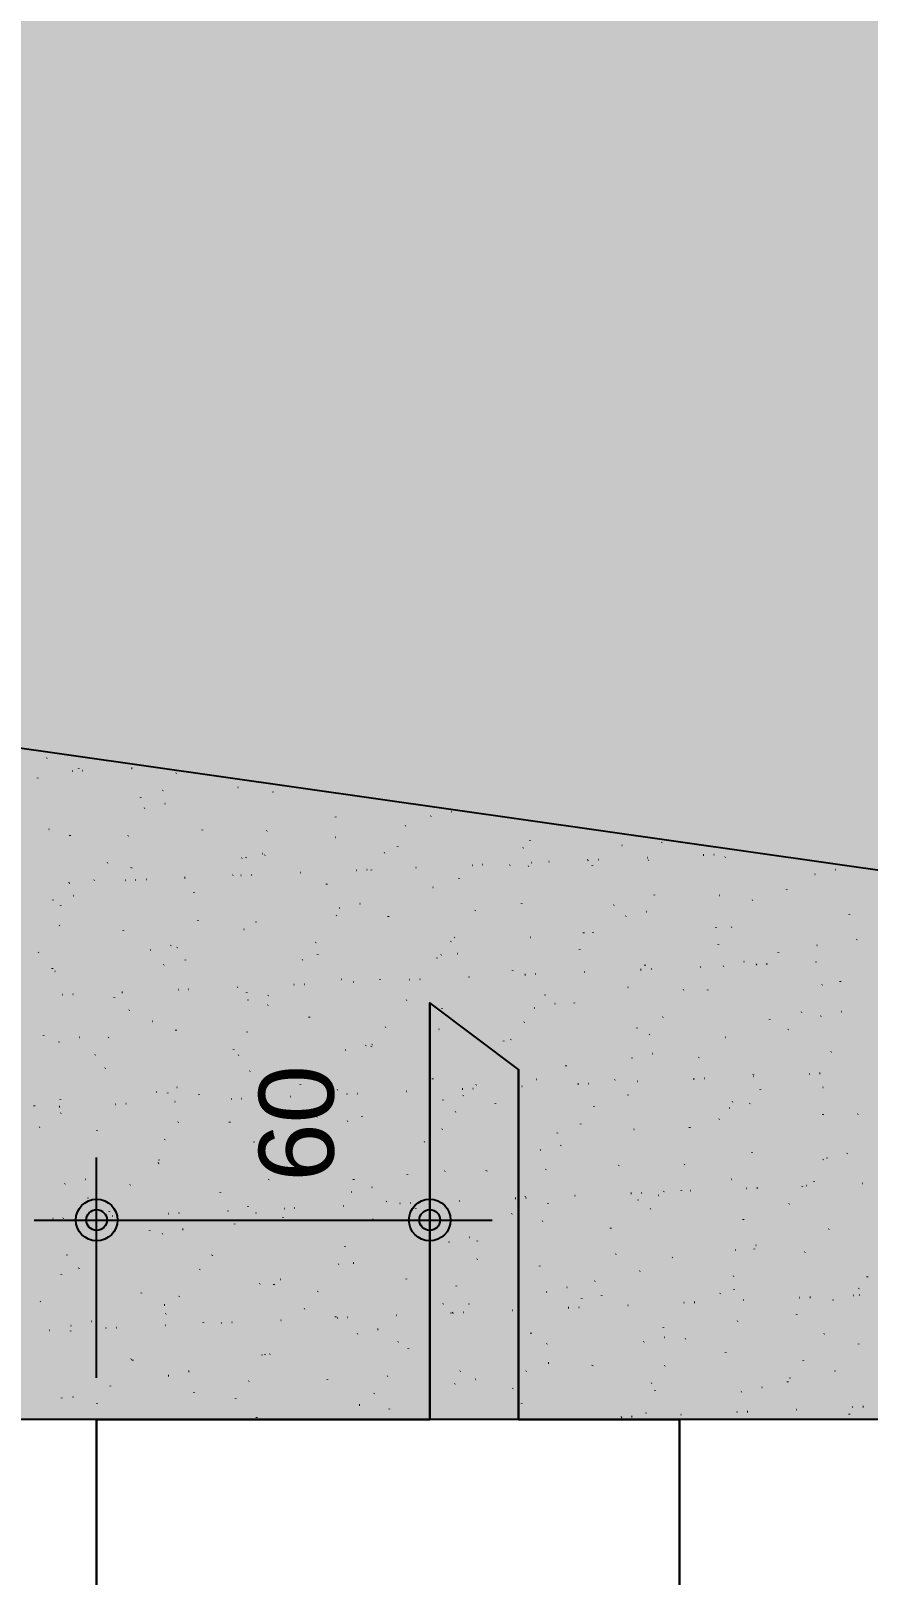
# Model space of a CAD drawing. Header units: millimetres. Extents: x 2609 to 8562, y 1432 to 7136.
# Drawn here: x 6286.2 to 6437, y 3494.3 to 3772.3 of the extents above; entities that cross this region are included whole.
import ezdxf

# ---------------------------------------------------------------- set-up
doc = ezdxf.new("R2010")
doc.units = ezdxf.units.MM
for name, color, linetype in [('1', 4, 'Continuous'), ('130', 24, 'Continuous'), ('18', 9, 'Continuous'), ('19', 5, 'Continuous'), ('26', 1, 'Continuous'), ('30', 15, 'Continuous')]:
    doc.layers.add(name, color=color, linetype=linetype)
doc.styles.get("Standard").update_dxf_attribs({"font": 'arial.ttf'})

# ---------------------------------------------------------------- blocks, each defined once
blk = doc.blocks.new('_H451C6E76CA-000')
for p, q in [((2712.904251, 1924.086902), (2712.977473, 1924.103135)), ((2717.453145, 1921.780431), (2717.528073, 1921.783702)), ((2718.674955, 1922.191323), (2718.684745, 1922.265682)), ((2719.32636, 1921.862217), (2719.401289, 1921.865489)), ((2728.167937, 1922.248249), (2728.242866, 1922.25152)), ((2736.210963, 1921.363693), (2736.25662, 1921.423195)), ((2711.243924, 1920.451704), (2711.289581, 1920.511206)), ((2733.813965, 1918.239864), (2733.859622, 1918.299366)), ((2747.308461, 1918.823574), (2747.381683, 1918.839807)), ((2753.673896, 1917.916473), (2753.683686, 1917.990831)), ((2729.83548, 1916.924524), (2729.845269, 1916.998883)), ((2734.128464, 1915.901639), (2734.201687, 1915.917872)), ((2730.467354, 1915.089991), (2730.540577, 1915.106224)), ((2764.93721, 1913.430437), (2764.947, 1913.504795)), ((2782.078781, 1913.641411), (2782.152004, 1913.657644)), ((2785.739891, 1914.453059), (2785.813114, 1914.469292)), ((2713.260137, 1911.275242), (2713.333359, 1911.291475)), ((2717.084167, 1910.108089), (2717.093957, 1910.182448)), ((2727.558942, 1910.088159), (2727.604599, 1910.14766)), ((2740.922584, 1911.100038), (2740.932373, 1911.174396)), ((2752.525981, 1911.000148), (2752.571638, 1911.059649)), ((2764.871564, 1909.826663), (2764.944786, 1909.842896)), ((2777.49302, 1911.912137), (2777.538677, 1911.971639)), ((2751.691568, 1906.904728), (2751.76479, 1906.920961)), ((2773.749137, 1907.033014), (2773.794794, 1907.092516)), ((2776.097735, 1908.163638), (2776.107524, 1908.237996)), ((2798.716176, 1907.945003), (2798.761833, 1908.004505)), ((2799.936151, 1909.155586), (2799.94594, 1909.229945)), ((2816.482991, 1908.378083), (2816.556213, 1908.394316)), ((2823.683215, 1908.856992), (2823.728872, 1908.916494)), ((2723.815059, 1905.209036), (2723.860716, 1905.268537)), ((2728.171271, 1904.283602), (2728.18106, 1904.357961)), ((2748.030458, 1906.093079), (2748.10368, 1906.109312)), ((2748.782098, 1906.121025), (2748.827755, 1906.180526)), ((2752.185898, 1906.614002), (2752.195687, 1906.68836)), ((2779.370587, 1904.37967), (2779.445516, 1904.382942)), ((2789.48595, 1904.821316), (2789.560879, 1904.824588)), ((2791.359166, 1904.903103), (2791.434094, 1904.906374)), ((2796.319178, 1904.821174), (2796.364835, 1904.880676)), ((2799.641885, 1904.6445), (2799.715107, 1904.660733)), ((2800.200742, 1905.289134), (2800.275671, 1905.292406)), ((2803.302995, 1905.456148), (2803.376217, 1905.472381)), ((2810.316106, 1905.730781), (2810.391034, 1905.734052)), ((2811.199465, 1904.66955), (2811.209254, 1904.743909)), ((2812.189321, 1905.812567), (2812.26425, 1905.815838)), ((2821.030898, 1906.198599), (2821.105826, 1906.20187)), ((2821.286217, 1905.733164), (2821.331874, 1905.792665)), ((2831.146261, 1906.640245), (2831.22119, 1906.643516)), ((2833.019476, 1906.722031), (2833.094405, 1906.725303)), ((2835.111302, 1906.219187), (2835.121092, 1906.293545)), ((2854.914422, 1904.007568), (2854.987644, 1904.023801)), ((2716.880121, 1901.651277), (2716.955049, 1901.654549)), ((2721.418061, 1902.085207), (2721.463718, 1902.144709)), ((2726.995484, 1902.092924), (2727.070413, 1902.096195)), ((2728.868699, 1902.17471), (2728.943628, 1902.177981)), ((2730.823241, 1902.278331), (2730.896463, 1902.294564)), ((2737.710276, 1902.560742), (2737.785205, 1902.564013)), ((2746.3851, 1902.997196), (2746.430757, 1903.056698)), ((2747.825639, 1903.002388), (2747.900568, 1903.005659)), ((2749.698855, 1903.084174), (2749.773783, 1903.087446)), ((2758.540432, 1903.470206), (2758.61536, 1903.473477)), ((2763.346422, 1901.347203), (2763.356212, 1901.421561)), ((2768.655795, 1903.911852), (2768.730723, 1903.915124)), ((2770.52901, 1903.993638), (2770.603939, 1903.99691)), ((2771.352139, 1903.909185), (2771.397796, 1903.968687)), ((2787.184838, 1902.339151), (2787.194628, 1902.41351)), ((2851.253312, 1903.19592), (2851.326534, 1903.212153)), ((2713.982135, 1898.544748), (2714.055357, 1898.560981)), ((2717.643245, 1899.356396), (2717.716467, 1899.372629)), ((2739.434585, 1899.797566), (2739.444374, 1899.871925)), ((2782.434668, 1900.829751), (2782.50789, 1900.845984)), ((2822.35999, 1899.402751), (2822.369779, 1899.47711)), ((2834.046095, 1899.381172), (2834.119317, 1899.397405)), ((2839.998232, 1898.493447), (2840.043889, 1898.552949)), ((2846.198406, 1900.3947), (2846.208195, 1900.469058)), ((2715.419958, 1897.467167), (2715.429748, 1897.541526)), ((2765.097115, 1895.75748), (2765.142772, 1895.816981)), ((2765.593562, 1897.096168), (2765.666784, 1897.112401)), ((2769.254672, 1897.907817), (2769.327894, 1897.92405)), ((2790.064154, 1896.669469), (2790.109811, 1896.72897)), ((2798.448152, 1897.853115), (2798.457942, 1897.927473)), ((2815.031193, 1897.581458), (2815.07685, 1897.64096)), ((2817.204989, 1895.647588), (2817.278211, 1895.663821)), ((2820.866099, 1896.459237), (2820.939321, 1896.47547)), ((2857.46172, 1895.908664), (2857.471509, 1895.983022)), ((2715.163037, 1893.933501), (2715.208694, 1893.993003)), ((2726.683272, 1892.981131), (2726.693062, 1893.055489)), ((2740.130076, 1894.845491), (2740.175733, 1894.904992)), ((2748.386345, 1893.28142), (2748.459567, 1893.297653)), ((2750.59511, 1894.530767), (2750.604899, 1894.605126)), ((2774.433526, 1895.522716), (2774.443315, 1895.597074)), ((2833.447093, 1893.578265), (2833.456883, 1893.652623)), ((2836.254349, 1893.614324), (2836.300006, 1893.673826)), ((2735.206349, 1890.359485), (2735.279571, 1890.375718)), ((2761.353232, 1890.878357), (2761.398889, 1890.937858)), ((2785.69684, 1891.03668), (2785.706629, 1891.111038)), ((2786.320271, 1891.790346), (2786.365928, 1891.849847)), ((2799.997772, 1891.83284), (2800.070994, 1891.849073)), ((2809.608677, 1892.586316), (2809.618466, 1892.660674)), ((2811.28731, 1892.702335), (2811.332967, 1892.761836)), ((2833.857351, 1890.490495), (2833.903008, 1890.549997)), ((2851.609199, 1890.38426), (2851.682421, 1890.400493)), ((2858.82439, 1891.402485), (2858.870047, 1891.461986)), ((2711.419154, 1889.054378), (2711.464811, 1889.11388)), ((2731.545239, 1889.547836), (2731.618461, 1889.564069)), ((2736.386193, 1889.966368), (2736.43185, 1890.025869)), ((2737.843797, 1887.714332), (2737.853586, 1887.78869)), ((2758.956234, 1887.754528), (2759.001891, 1887.814029)), ((2761.682213, 1888.706281), (2761.692003, 1888.780639)), ((2783.156666, 1888.099257), (2783.229888, 1888.11549)), ((2783.923273, 1888.666517), (2783.96893, 1888.726019)), ((2786.817776, 1888.910905), (2786.890998, 1888.927138)), ((2808.890312, 1889.578506), (2808.935969, 1889.638008)), ((2838.429202, 1887.462325), (2838.502425, 1887.478558)), ((2844.710407, 1889.092228), (2844.720197, 1889.166587)), ((2851.403392, 1887.420556), (2851.478321, 1887.423827)), ((2713.93196, 1886.164696), (2713.941749, 1886.239054)), ((2714.338021, 1885.733088), (2714.411244, 1885.749321)), ((2733.989195, 1886.842539), (2734.034852, 1886.90204)), ((2788.912926, 1884.692163), (2788.987855, 1884.695434)), ((2796.857364, 1885.769881), (2796.867154, 1885.844239)), ((2799.028289, 1885.133809), (2799.103218, 1885.137081)), ((2800.901505, 1885.215596), (2800.976433, 1885.218867)), ((2809.743082, 1885.601627), (2809.81801, 1885.604899)), ((2819.858445, 1886.043273), (2819.933373, 1886.046545)), ((2820.695781, 1886.761829), (2820.70557, 1886.836188)), ((2821.73166, 1886.12506), (2821.806589, 1886.128331)), ((2830.573237, 1886.511091), (2830.648166, 1886.514363)), ((2834.768092, 1886.650677), (2834.841315, 1886.66691)), ((2840.6886, 1886.952738), (2840.763529, 1886.956009)), ((2842.561816, 1887.034524), (2842.636744, 1887.037795)), ((2726.42246, 1881.96377), (2726.497389, 1881.967042)), ((2736.537823, 1882.405417), (2736.612752, 1882.408688)), ((2738.411039, 1882.487203), (2738.485967, 1882.490474)), ((2747.252615, 1882.873234), (2747.327544, 1882.876506)), ((2748.930901, 1881.889845), (2748.94069, 1881.964204)), ((2757.367979, 1883.314881), (2757.442907, 1883.318152)), ((2759.241194, 1883.396667), (2759.316123, 1883.399939)), ((2765.949448, 1884.284508), (2766.022671, 1884.300741)), ((2768.082771, 1883.782699), (2768.157699, 1883.78597)), ((2772.945527, 1884.220244), (2772.955317, 1884.294603)), ((2778.198134, 1884.224345), (2778.273063, 1884.227616)), ((2780.071349, 1884.306131), (2780.146278, 1884.309403)), ((2817.560875, 1882.835929), (2817.634098, 1882.852162)), ((2827.602328, 1882.33879), (2827.647985, 1882.398291)), ((2831.959095, 1882.275793), (2831.968884, 1882.350152)), ((2852.569367, 1883.250779), (2852.615024, 1883.31028)), ((2855.870932, 1883.825429), (2855.880721, 1883.899788)), ((2715.707668, 1881.495952), (2715.782596, 1881.499224)), ((2717.580883, 1881.577739), (2717.655812, 1881.58101)), ((2725.092484, 1880.897897), (2725.102274, 1880.972255)), ((2749.108342, 1880.550925), (2749.181564, 1880.567158)), ((2752.70121, 1879.602822), (2752.746868, 1879.662324)), ((2752.769452, 1881.362574), (2752.842674, 1881.378807)), ((2777.668249, 1880.514811), (2777.713907, 1880.574313)), ((2784.106052, 1878.953446), (2784.115841, 1879.027804)), ((2800.719769, 1879.102345), (2800.792991, 1879.118578)), ((2802.635288, 1881.426801), (2802.680946, 1881.486302)), ((2804.380879, 1879.913994), (2804.454101, 1879.930227)), ((2807.944468, 1879.945394), (2807.954258, 1880.019752)), ((2727.734171, 1878.690833), (2727.779828, 1878.750335)), ((2731.901125, 1876.736177), (2731.974347, 1876.75241)), ((2760.194215, 1877.403809), (2760.204004, 1877.478168)), ((2798.891406, 1876.547678), (2798.937063, 1876.607179)), ((2823.858445, 1877.459667), (2823.904102, 1877.519168)), ((2843.119619, 1877.008994), (2843.129409, 1877.083353)), ((2848.825484, 1878.371656), (2848.871141, 1878.431157)), ((2852.331196, 1877.653766), (2852.404418, 1877.669998)), ((2855.992306, 1878.465414), (2856.065528, 1878.481647)), ((2712.341172, 1874.081462), (2712.350961, 1874.15582)), ((2718.721129, 1873.814242), (2718.794351, 1873.830475)), ((2723.990289, 1873.81171), (2724.035946, 1873.871212)), ((2736.179588, 1875.07341), (2736.189377, 1875.147768)), ((2748.957328, 1874.723699), (2749.002985, 1874.783201)), ((2773.924367, 1875.635688), (2773.970024, 1875.69519)), ((2783.512552, 1875.287597), (2783.585774, 1875.30383)), ((2796.494408, 1873.423849), (2796.540065, 1873.48335)), ((2819.207782, 1875.459358), (2819.217572, 1875.533716)), ((2821.461447, 1874.335838), (2821.507104, 1874.395339)), ((2835.123979, 1873.839017), (2835.197201, 1873.85525)), ((2846.428486, 1875.247827), (2846.474143, 1875.307329)), ((2715.060019, 1873.002594), (2715.133241, 1873.018827)), ((2721.59329, 1870.687881), (2721.638948, 1870.747383)), ((2746.560329, 1871.599871), (2746.605987, 1871.659372)), ((2747.442902, 1870.587374), (2747.452691, 1870.661732)), ((2766.671446, 1871.554014), (2766.744668, 1871.570247)), ((2770.332556, 1872.365662), (2770.405778, 1872.381895)), ((2771.354739, 1872.13701), (2771.364529, 1872.211369)), ((2771.527369, 1872.51186), (2771.573026, 1872.571361)), ((2795.193155, 1873.128959), (2795.202945, 1873.203317)), ((2821.943983, 1870.917083), (2822.017205, 1870.933316)), ((2854.206723, 1871.184508), (2854.216512, 1871.258866)), ((2723.428275, 1868.256975), (2723.438065, 1868.331333)), ((2806.456469, 1868.642923), (2806.466259, 1868.717281)), ((2818.282873, 1870.105434), (2818.356095, 1870.121667)), ((2830.368307, 1870.192559), (2830.378096, 1870.266917)), ((2749.464229, 1867.739266), (2749.537451, 1867.755499)), ((2758.603427, 1865.320575), (2758.613216, 1865.394933)), ((2782.441843, 1866.312524), (2782.451632, 1866.386882)), ((2790.239384, 1865.272143), (2790.285041, 1865.331645)), ((2801.075656, 1866.290686), (2801.148878, 1866.306919)), ((2808.570629, 1865.446302), (2808.645557, 1865.449574)), ((2810.443844, 1865.528088), (2810.518773, 1865.53136)), ((2815.206423, 1866.184132), (2815.25208, 1866.243634)), ((2819.285421, 1865.91412), (2819.360349, 1865.917391)), ((2829.400784, 1866.355766), (2829.475713, 1866.359038)), ((2831.273999, 1866.437553), (2831.348928, 1866.440824)), ((2840.115576, 1866.823584), (2840.190505, 1866.826856)), ((2840.173462, 1867.096122), (2840.219119, 1867.155623)), ((2850.230939, 1867.265231), (2850.305868, 1867.268502)), ((2852.104155, 1867.347017), (2852.179083, 1867.350288)), ((2715.338267, 1862.536176), (2715.383924, 1862.595677)), ((2732.623123, 1864.005682), (2732.696345, 1864.021915)), ((2734.691589, 1863.770939), (2734.701379, 1863.845297)), ((2736.284233, 1864.817331), (2736.357455, 1864.833564)), ((2740.305306, 1863.448165), (2740.350963, 1863.507666)), ((2746.080162, 1862.717909), (2746.155091, 1862.721181)), ((2747.953378, 1862.799696), (2748.028306, 1862.802967)), ((2756.794955, 1863.185727), (2756.869883, 1863.188999)), ((2765.272345, 1864.360154), (2765.318002, 1864.419656)), ((2766.910318, 1863.627374), (2766.985246, 1863.630645)), ((2768.783533, 1863.70916), (2768.858462, 1863.712431)), ((2777.62511, 1864.095192), (2777.700039, 1864.098463)), ((2784.23455, 1862.557102), (2784.307772, 1862.573335)), ((2787.740473, 1864.536838), (2787.815402, 1864.540109)), ((2787.89566, 1863.368751), (2787.968882, 1863.384984)), ((2789.613689, 1864.618624), (2789.688617, 1864.621896)), ((2798.455265, 1865.004656), (2798.530194, 1865.007927)), ((2817.616994, 1863.376124), (2817.626784, 1863.450482)), ((2841.45541, 1864.368072), (2841.4652, 1864.442431)), ((2852.687083, 1864.842106), (2852.760305, 1864.858339)), ((2710.676963, 1861.44054), (2710.686752, 1861.514898)), ((2715.134644, 1861.366799), (2715.209572, 1861.37007)), ((2715.415906, 1860.190934), (2715.489128, 1860.207167)), ((2725.250007, 1861.808445), (2725.324936, 1861.811717)), ((2727.123222, 1861.890232), (2727.198151, 1861.893503)), ((2735.964799, 1862.276263), (2736.039728, 1862.279535)), ((2761.528462, 1859.481031), (2761.574119, 1859.540533)), ((2769.69053, 1859.496088), (2769.70032, 1859.570447)), ((2786.495501, 1860.39302), (2786.541158, 1860.452522)), ((2793.705157, 1861.826487), (2793.714946, 1861.900846)), ((2811.46254, 1861.305009), (2811.508197, 1861.364511)), ((2835.845977, 1861.108523), (2835.919199, 1861.124756)), ((2836.429579, 1862.216998), (2836.475236, 1862.2765)), ((2839.507087, 1861.920171), (2839.580309, 1861.936404)), ((2852.718724, 1859.882036), (2852.728514, 1859.956394)), ((2858.99962, 1860.005159), (2859.045277, 1860.06466)), ((2711.594384, 1857.657053), (2711.640041, 1857.716554)), ((2721.940277, 1856.954503), (2721.950066, 1857.028862)), ((2736.561423, 1858.569042), (2736.60708, 1858.628543)), ((2745.852114, 1858.50414), (2745.861904, 1858.578498)), ((2767.027333, 1858.742354), (2767.100555, 1858.758587)), ((2784.098503, 1857.269191), (2784.14416, 1857.328693)), ((2809.065542, 1858.181181), (2809.111199, 1858.240682)), ((2818.638759, 1857.293774), (2818.711982, 1857.310007)), ((2828.704098, 1857.551637), (2828.713887, 1857.625995)), ((2834.032581, 1859.09317), (2834.078238, 1859.152671)), ((2734.164425, 1855.445213), (2734.210082, 1855.504715)), ((2750.186226, 1855.008771), (2750.259449, 1855.025004)), ((2753.847336, 1855.820419), (2753.920559, 1855.836652)), ((2759.131464, 1856.357202), (2759.177121, 1856.416704)), ((2780.953844, 1855.010052), (2780.963634, 1855.08441)), ((2804.865681, 1856.559688), (2804.875471, 1856.634047)), ((2805.458763, 1854.37184), (2805.531986, 1854.388073)), ((2732.979009, 1851.194023), (2733.052231, 1851.210256)), ((2733.100801, 1851.687704), (2733.110591, 1851.762063)), ((2756.939218, 1852.679653), (2756.949007, 1852.754011)), ((2801.797653, 1853.560191), (2801.870876, 1853.576424)), ((2839.967412, 1853.065601), (2839.977201, 1853.139959)), ((2852.744596, 1851.853453), (2852.790253, 1851.912955)), ((2853.40908, 1852.111611), (2853.482303, 1852.127844)), ((2857.07019, 1852.92326), (2857.143413, 1852.939493)), ((2777.843479, 1849.117486), (2777.889136, 1849.176987)), ((2784.590436, 1849.745443), (2784.663658, 1849.761676)), ((2792.114369, 1849.743253), (2792.124158, 1849.817612)), ((2802.810518, 1850.029475), (2802.856175, 1850.088977)), ((2815.952785, 1850.735202), (2815.962575, 1850.80956)), ((2827.777557, 1850.941464), (2827.823214, 1851.000966)), ((2716.137903, 1847.460439), (2716.211125, 1847.476672)), ((2719.799013, 1848.272088), (2719.872235, 1848.288321)), ((2727.909401, 1847.293508), (2727.955058, 1847.353009)), ((2744.187905, 1845.863218), (2744.197695, 1845.937576)), ((2752.87644, 1848.205497), (2752.922097, 1848.264998)), ((2767.74933, 1846.01186), (2767.822552, 1846.028093)), ((2768.202532, 1848.193617), (2768.212321, 1848.267975)), ((2771.41044, 1846.823508), (2771.483662, 1846.839741)), ((2818.112968, 1845.758795), (2818.187896, 1845.762066)), ((2819.986183, 1845.840581), (2820.061112, 1845.843853)), ((2824.033675, 1846.062341), (2824.079332, 1846.121843)), ((2827.216099, 1846.249166), (2827.225889, 1846.323524)), ((2828.82776, 1846.226613), (2828.902689, 1846.229884)), ((2836.201863, 1848.296863), (2836.275085, 1848.313096)), ((2838.943123, 1846.668259), (2839.018052, 1846.671531)), ((2840.816339, 1846.750045), (2840.891267, 1846.753317)), ((2849.000714, 1846.97433), (2849.046371, 1847.033832)), ((2849.657915, 1847.136077), (2849.732844, 1847.139349)), ((2851.127936, 1847.798802), (2851.137726, 1847.87316)), ((2859.773279, 1847.577723), (2859.848207, 1847.580995)), ((2720.349489, 1844.871269), (2720.359278, 1844.945628)), ((2749.132557, 1843.326374), (2749.178215, 1843.385875)), ((2755.622502, 1843.030402), (2755.69743, 1843.033674)), ((2757.495717, 1843.112189), (2757.570646, 1843.11546)), ((2766.337294, 1843.49822), (2766.412222, 1843.501492)), ((2774.099596, 1844.238363), (2774.145254, 1844.297864)), ((2776.452657, 1843.939866), (2776.527586, 1843.943138)), ((2778.325872, 1844.021653), (2778.400801, 1844.024924)), ((2779.363056, 1842.926818), (2779.372846, 1843.001176)), ((2787.167449, 1844.407684), (2787.242378, 1844.410956)), ((2797.282812, 1844.849331), (2797.357741, 1844.852602)), ((2799.066636, 1845.150352), (2799.112293, 1845.209853)), ((2799.156028, 1844.931117), (2799.230956, 1844.934388)), ((2803.201473, 1843.918766), (2803.211262, 1843.993125)), ((2807.997605, 1845.317149), (2808.072533, 1845.32042)), ((2819.360757, 1844.56328), (2819.433979, 1844.579513)), ((2821.636676, 1842.938512), (2821.682334, 1842.998014)), ((2823.021867, 1845.374928), (2823.095089, 1845.391161)), ((2846.603715, 1843.850501), (2846.649373, 1843.910003)), ((2713.962191, 1841.211474), (2714.037119, 1841.214745)), ((2715.835406, 1841.29326), (2715.910335, 1841.296532)), ((2724.165518, 1842.414385), (2724.211176, 1842.473886)), ((2724.676983, 1841.679292), (2724.751912, 1841.682563)), ((2734.792346, 1842.120938), (2734.867275, 1842.124209)), ((2736.665562, 1842.202724), (2736.74049, 1842.205996)), ((2745.507138, 1842.588756), (2745.582067, 1842.592027)), ((2746.735559, 1840.202545), (2746.781216, 1840.262046)), ((2750.542113, 1842.197111), (2750.615335, 1842.213344)), ((2755.451219, 1841.377182), (2755.461009, 1841.45154)), ((2771.702598, 1841.114534), (2771.748255, 1841.174036)), ((2796.669637, 1842.026523), (2796.715295, 1842.086025)), ((2802.15354, 1840.748532), (2802.226762, 1840.764765)), ((2838.376624, 1840.982367), (2838.386413, 1841.056725)), ((2721.76852, 1839.290556), (2721.814177, 1839.350057)), ((2731.436593, 1839.046782), (2731.446382, 1839.121141)), ((2733.701007, 1838.463528), (2733.774229, 1838.479761)), ((2737.362117, 1839.275177), (2737.435339, 1839.29141)), ((2788.973544, 1837.826597), (2789.046766, 1837.84283)), ((2814.464787, 1839.43273), (2814.474576, 1839.507089)), ((2853.764967, 1839.299952), (2853.838189, 1839.316185)), ((2716.49379, 1834.64878), (2716.567012, 1834.665013)), ((2742.699907, 1834.560746), (2742.709696, 1834.635105)), ((2766.611744, 1836.110383), (2766.621533, 1836.184741)), ((2785.312434, 1837.014948), (2785.385656, 1837.031181)), ((2790.45016, 1837.102331), (2790.459949, 1837.17669)), ((2815.381653, 1834.786807), (2815.42731, 1834.846308)), ((2836.923861, 1835.566368), (2836.997083, 1835.582601)), ((2840.348692, 1835.698796), (2840.394349, 1835.758297)), ((2840.584971, 1836.378017), (2840.658193, 1836.39425)), ((2849.463727, 1835.15788), (2849.473517, 1835.232238)), ((2718.68528, 1832.230347), (2718.695069, 1832.304706)), ((2740.480536, 1832.050839), (2740.526193, 1832.110341)), ((2765.447575, 1832.962828), (2765.493232, 1833.02233)), ((2768.105217, 1833.2002), (2768.178439, 1833.216433)), ((2790.414614, 1833.874818), (2790.460271, 1833.934319)), ((2801.713474, 1832.616295), (2801.723263, 1832.690653)), ((2819.716644, 1831.75162), (2819.789866, 1831.767853)), ((2825.625311, 1834.165931), (2825.635101, 1834.24029)), ((2715.513497, 1831.13885), (2715.559154, 1831.198352)), ((2751.264111, 1829.466617), (2751.337333, 1829.48285)), ((2753.860431, 1829.293947), (2753.870221, 1829.368306)), ((2754.925221, 1830.278265), (2754.998443, 1830.294498)), ((2777.698847, 1830.285896), (2777.708637, 1830.360254)), ((2786.670731, 1828.995695), (2786.716388, 1829.055196)), ((2811.63777, 1829.907684), (2811.683427, 1829.967185)), ((2836.604809, 1830.819673), (2836.650466, 1830.879174)), ((2860.727041, 1830.671844), (2860.736831, 1830.746202)), ((2711.769614, 1826.259727), (2711.815271, 1826.319229)), ((2729.948594, 1827.744311), (2729.958383, 1827.818669)), ((2736.736653, 1827.171716), (2736.78231, 1827.231218)), ((2761.703692, 1828.083705), (2761.749349, 1828.143207)), ((2802.875538, 1828.018037), (2802.94876, 1828.03427)), ((2806.536648, 1828.829685), (2806.60987, 1828.845918)), ((2809.240772, 1826.783855), (2809.286429, 1826.843356)), ((2812.873999, 1827.349496), (2812.883788, 1827.423854)), ((2834.207811, 1827.695844), (2834.253468, 1827.755346)), ((2836.712415, 1828.341445), (2836.722204, 1828.415803)), ((2838.370099, 1826.539106), (2838.445028, 1826.542377)), ((2848.485462, 1826.980752), (2848.560391, 1826.984023)), ((2850.358678, 1827.062538), (2850.433606, 1827.06581)), ((2854.486964, 1826.569457), (2854.560187, 1826.58569)), ((2858.148074, 1827.381106), (2858.221297, 1827.397339)), ((2859.17485, 1828.607833), (2859.220507, 1828.667335)), ((2859.200255, 1827.44857), (2859.275183, 1827.451841)), ((2734.056893, 1825.651869), (2734.130116, 1825.668101)), ((2734.339655, 1824.047887), (2734.385312, 1824.107389)), ((2759.306694, 1824.959877), (2759.352351, 1825.019378)), ((2764.947535, 1823.469461), (2764.957324, 1823.543819)), ((2767.038056, 1823.424681), (2767.112985, 1823.427953)), ((2775.879633, 1823.810713), (2775.954562, 1823.813984)), ((2784.273733, 1825.871866), (2784.31939, 1825.931367)), ((2785.66832, 1824.203289), (2785.741543, 1824.219522)), ((2785.994996, 1824.252359), (2786.069925, 1824.255631)), ((2787.868212, 1824.334146), (2787.94314, 1824.337417)), ((2788.962161, 1825.79986), (2788.971951, 1825.874218)), ((2796.709788, 1824.720177), (2796.784717, 1824.723449)), ((2806.825152, 1825.161824), (2806.90008, 1825.165095)), ((2808.698367, 1825.24361), (2808.773296, 1825.246881)), ((2817.539944, 1825.629641), (2817.614872, 1825.632913)), ((2827.655307, 1826.071288), (2827.730236, 1826.074559)), ((2829.528522, 1826.153074), (2829.603451, 1826.156346)), ((2847.975729, 1823.855408), (2847.985518, 1823.929767)), ((2713.389167, 1821.08232), (2713.464095, 1821.085592)), ((2717.197281, 1820.927876), (2717.207071, 1821.002234)), ((2717.215787, 1821.918285), (2717.28901, 1821.934518)), ((2720.876897, 1822.729934), (2720.95012, 1822.746167)), ((2723.50453, 1821.523967), (2723.579459, 1821.527238)), ((2725.377745, 1821.605753), (2725.452674, 1821.609024)), ((2734.219322, 1821.991785), (2734.294251, 1821.995056)), ((2741.109119, 1822.477512), (2741.118908, 1822.55187)), ((2744.334685, 1822.433431), (2744.409614, 1822.436702)), ((2746.207901, 1822.515217), (2746.282829, 1822.518489)), ((2755.049478, 1822.901249), (2755.124406, 1822.90452)), ((2765.164841, 1823.342895), (2765.239769, 1823.346167)), ((2772.488324, 1821.281354), (2772.561546, 1821.297587)), ((2823.961102, 1821.525009), (2823.970892, 1821.599368)), ((2837.279747, 1822.754709), (2837.35297, 1822.770942)), ((2768.827214, 1820.469705), (2768.900436, 1820.485938)), ((2776.210849, 1818.983424), (2776.220638, 1819.057783)), ((2800.122686, 1820.533061), (2800.132475, 1820.607419)), ((2802.985748, 1818.632149), (2803.031405, 1818.691651)), ((2820.438641, 1819.021126), (2820.511863, 1819.037359)), ((2824.099751, 1819.832774), (2824.172973, 1819.849007)), ((2827.952787, 1819.544139), (2827.998444, 1819.60364)), ((2852.919826, 1820.456128), (2852.965483, 1820.515629)), ((2859.136253, 1818.588609), (2859.146043, 1818.662968)), ((2728.084631, 1815.896182), (2728.130288, 1815.955683)), ((2728.357806, 1815.661077), (2728.367595, 1815.735435)), ((2751.619997, 1816.654957), (2751.693219, 1816.67119)), ((2752.196222, 1816.653025), (2752.206012, 1816.727384)), ((2753.05167, 1816.808171), (2753.097327, 1816.867673)), ((2778.018709, 1817.72016), (2778.064366, 1817.779662)), ((2803.231424, 1815.206377), (2803.304646, 1815.22261)), ((2835.224416, 1817.038973), (2835.234206, 1817.113332)), ((2849.175943, 1815.577005), (2849.221601, 1815.636506)), ((2734.778891, 1812.921374), (2734.852113, 1812.937607)), ((2738.440001, 1813.733022), (2738.513223, 1813.749255)), ((2774.274826, 1812.841037), (2774.320483, 1812.900539)), ((2787.371373, 1813.716625), (2787.381163, 1813.790984)), ((2790.051428, 1812.284443), (2790.12465, 1812.300676)), ((2799.241865, 1813.753026), (2799.287522, 1813.812528)), ((2811.20979, 1814.708574), (2811.219579, 1814.782932)), ((2824.208904, 1814.665015), (2824.254562, 1814.724517)), ((2846.778945, 1812.453176), (2846.824602, 1812.512677)), ((2854.842851, 1813.757798), (2854.916073, 1813.774031)), ((2724.340748, 1811.017059), (2724.386405, 1811.07656)), ((2739.44491, 1809.83659), (2739.454699, 1809.910948)), ((2749.307787, 1811.929048), (2749.353444, 1811.98855)), ((2763.459536, 1812.166989), (2763.469326, 1812.241348)), ((2771.877828, 1809.717208), (2771.923485, 1809.77671)), ((2786.390318, 1811.472794), (2786.46354, 1811.489027)), ((2796.844867, 1810.629198), (2796.890524, 1810.688699)), ((2821.811906, 1811.541187), (2821.857563, 1811.600688)), ((2822.473104, 1810.222538), (2822.482893, 1810.296896)), ((2838.001745, 1810.024214), (2838.074967, 1810.040447)), ((2841.662855, 1810.835863), (2841.736077, 1810.852096)), ((2846.384941, 1811.772174), (2846.39473, 1811.846533)), ((2715.606493, 1808.844642), (2715.616283, 1808.919)), ((2717.571674, 1809.106626), (2717.644896, 1809.122859)), ((2721.94375, 1807.89323), (2721.989407, 1807.952732)), ((2746.910789, 1808.805219), (2746.956446, 1808.864721)), ((2769.183101, 1807.658046), (2769.256323, 1807.674279)), ((2774.620061, 1806.90019), (2774.62985, 1806.974549)), ((2798.458477, 1807.892139), (2798.468266, 1807.966497)), ((2847.912438, 1806.851599), (2847.987367, 1806.85487)), ((2858.027802, 1807.293245), (2858.10273, 1807.296516)), ((2859.901017, 1807.375031), (2859.975946, 1807.378303)), ((2715.100337, 1805.000001), (2715.100337, 1805.000001)), ((2715.100337, 1805.000001), (2715.100337, 1805.000001)), ((2719.723697, 1805.000001), (2719.723697, 1805.000001)), ((2719.723697, 1805.000001), (2719.723697, 1805.000001)), ((2726.954249, 1805.000001), (2726.954249, 1805.000001)), ((2726.954249, 1805.000001), (2726.954249, 1805.000001)), ((2738.808161, 1805.000001), (2738.808161, 1805.000001)), ((2743.990943, 1805.000001), (2743.990943, 1805.000001)), ((2743.990943, 1805.000001), (2743.990943, 1805.000001)), ((2750.662072, 1805.000001), (2750.662072, 1805.000001)), ((2750.662072, 1805.000001), (2750.662072, 1805.000001)), ((2750.662072, 1805.000001), (2750.662072, 1805.000001)), ((2750.708224, 1805.350554), (2750.718013, 1805.424912)), ((2757.193436, 1805.000001), (2757.193436, 1805.000001)), ((2757.193436, 1805.000001), (2757.193436, 1805.000001)), ((2762.515984, 1805.000001), (2762.515984, 1805.000001)), ((2762.515984, 1805.000001), (2762.515984, 1805.000001)), ((2762.515984, 1805.000001), (2762.515984, 1805.000001)), ((2768.258188, 1805.000001), (2768.258188, 1805.000001)), ((2768.258188, 1805.000001), (2768.258188, 1805.000001)), ((2774.369896, 1805.000001), (2774.369896, 1805.000001)), ((2774.369896, 1805.000001), (2774.369896, 1805.000001)), ((2786.223808, 1805.000001), (2786.223808, 1805.000001)), ((2786.223808, 1805.000001), (2786.223808, 1805.000001)), ((2792.525433, 1805.000001), (2792.525433, 1805.000001)), ((2792.525433, 1805.000001), (2792.525433, 1805.000001)), ((2798.07772, 1805.000001), (2798.07772, 1805.000001)), ((2805.503887, 1805.000001), (2805.503887, 1805.000001)), ((2805.503887, 1805.000001), (2805.503887, 1805.000001)), ((2806.252128, 1805.03267), (2806.327056, 1805.035942)), ((2809.931632, 1805.000001), (2809.931632, 1805.000001)), ((2815.338984, 1805.000001), (2815.338984, 1805.000001)), ((2815.338984, 1805.000001), (2815.338984, 1805.000001)), ((2816.367491, 1805.474316), (2816.442419, 1805.477588)), ((2816.792678, 1805.000001), (2816.792678, 1805.000001)), ((2816.792678, 1805.000001), (2816.792678, 1805.000001)), ((2818.240706, 1805.556103), (2818.315635, 1805.559374)), ((2820.794528, 1806.209466), (2820.86775, 1806.225699)), ((2821.785544, 1805.000001), (2821.785544, 1805.000001)), ((2821.785544, 1805.000001), (2821.785544, 1805.000001)), ((2821.785544, 1805.000001), (2821.785544, 1805.000001)), ((2827.082283, 1805.942134), (2827.157212, 1805.945406)), ((2833.639455, 1805.000001), (2833.643418, 1805.030097)), ((2833.639455, 1805.000001), (2833.639455, 1805.000001)), ((2833.639455, 1805.000001), (2833.639455, 1805.000001)), ((2837.197646, 1806.383781), (2837.272575, 1806.387052)), ((2839.070862, 1806.465567), (2839.14579, 1806.468838)), ((2841.059923, 1805.000001), (2841.059923, 1805.000001)), ((2841.059923, 1805.000001), (2841.059923, 1805.000001)), ((2845.493367, 1805.000001), (2845.493367, 1805.000001)), ((2845.493367, 1805.000001), (2845.493367, 1805.000001)), ((2857.347279, 1805.000001), (2857.347279, 1805.000001)), ((2857.472044, 1805.947687), (2857.481834, 1806.022046))]:
    blk.add_line(p, q)

msp = doc.modelspace()

# ---------------------------------------------------------------- linework, layer by layer
at = {"layer": '1'}
msp.add_lwpolyline([(6912.18, 3522.31), (6227.18, 3522.31)], dxfattribs=at)
at = {"layer": '130'}
for points in [[(6106.68, 3522.31), (6106.68, 4013.81), (6919.18, 4013.81)], [(6106.68, 3522.31), (6919.18, 4013.81), (6912.18, 3544.81)], [(6106.68, 3522.31), (6912.18, 3544.81), (6912.18, 3522.31)]]:
    msp.add_solid(points, dxfattribs=at)
at = {"layer": '18'}
for p, q in [((6358.05, 3522.31), (6358.05, 3597.31)), ((6374.05, 3585.31), (6374.05, 3522.31)), ((6298.05, 3472.31), (6298.05, 3522.31)), ((6298.05, 3522.31), (6358.05, 3522.31)), ((6374.05, 3522.31), (6403.05, 3522.31)), ((6403.05, 3522.31), (6403.05, 3472.31))]:
    msp.add_line(p, q, dxfattribs=at)
at = {"layer": '19', "linetype": 'Continuous'}
msp.add_line((6801.68, 3569.73), (5923.18, 3694.35), dxfattribs=at)
at = {"layer": '26', "color": 3, "linetype": 'Continuous'}
for p, q in [((6298.05, 3529.81), (6298.05, 3569.49)), ((6358.05, 3540.7), (6358.05, 3569.49)), ((6286.8, 3558.24), (6369.3, 3558.24)), ((6358.05, 3533.2), (6358.05, 3533.2)), ((6298.05, 3522.31), (6298.05, 3522.31))]:
    msp.add_line(p, q, dxfattribs=at)
for centre, radius in [((6298.05, 3558.24), 3.75), ((6358.05, 3558.24), 3.75), ((6298.05, 3558.24), 1.87), ((6358.05, 3558.24), 1.87)]:
    msp.add_circle(centre, radius, dxfattribs=at)
at = {"layer": '30'}
msp.add_lwpolyline([(6298.05, 3407.31), (6312.05, 3419.31), (6312.05, 3472.31), (6403.05, 3472.31), (6403.05, 3522.31), (6374.05, 3522.31), (6374.05, 3585.31), (6358.05, 3597.31), (6358.05, 3522.31), (6298.05, 3522.31), (6298.05, 3472.31), (6298.05, 3472.31), (6298.05, 3407.31)], dxfattribs=at)

# ---------------------------------------------------------------- block references
at = {"layer": '19'}
msp.add_blockref('_H451C6E76CA-000', (3576.18, 1717.31), dxfattribs=at)

# ---------------------------------------------------------------- texts
at = {"layer": '26', "color": 3, "linetype": 'Continuous'}
msp.add_text('60', height=13.5, rotation=90, dxfattribs=at).set_placement((6340.76, 3565.15))

doc.saveas('drawing.dxf')
